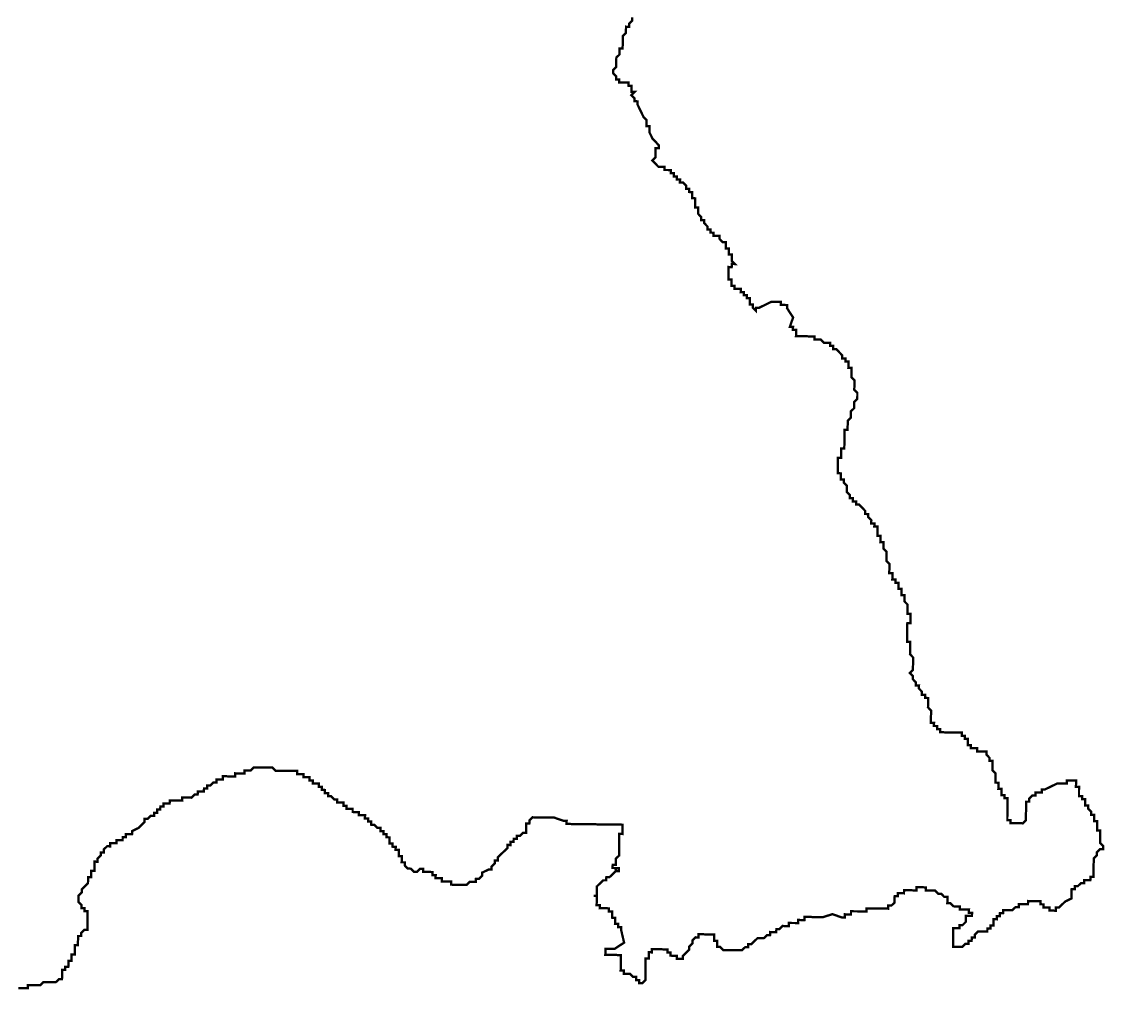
# Model space of a CAD drawing. Header units: metres. Extents: x 257673 to 289848, y 2129691 to 2228029.
# Drawn here: x 262715 to 264099, y 2179926 to 2181162 of the extents above; entities that cross this region are included whole.
import ezdxf

# ---------------------------------------------------------------- set-up
doc = ezdxf.new("R2010")
doc.units = ezdxf.units.M
doc.header["$MEASUREMENT"] = 0
doc.layers.add('HAZARDS LINE', color=1, linetype='Continuous')

msp = doc.modelspace()

# ---------------------------------------------------------------- linework, layer by layer
at = {"layer": 'HAZARDS LINE', "lineweight": 18}
msp.add_lwpolyline([(263495.6, 2181167.9, 2.97, 2.97, 0), (263495.6, 2181163.9, 2.97, 2.97, 0), (263491.6, 2181160, 2.97, 2.97, 0), (263491.5, 2181156, 2.97, 2.97, 0), (263487.6, 2181156.1, 2.97, 2.97, 0), (263487.5, 2181152.1, 2.97, 2.97, 0), (263487.5, 2181148.2, 2.97, 2.97, 0), (263483.4, 2181144.2, 2.97, 2.97, 0), (263483.4, 2181140.3, 2.97, 2.97, 0), (263483.3, 2181136.3, 2.97, 2.97, 0), (263483.3, 2181132.3, 2.97, 2.97, 0), (263483.2, 2181128.4, 2.97, 2.97, 0), (263479.3, 2181128.4, 2.97, 2.97, 0), (263479.2, 2181124.5, 2.97, 2.97, 0), (263479.2, 2181120.5, 2.97, 2.97, 0), (263475.2, 2181116.6, 2.97, 2.97, 0), (263475.1, 2181112.6, 2.97, 2.97, 0), (263475.1, 2181108.6, 2.97, 2.97, 0), (263475, 2181104.7, 2.97, 2.97, 0), (263471, 2181100.8, 2.97, 2.97, 0), (263471, 2181096.8, 2.97, 2.97, 0), (263474.9, 2181092.8, 2.97, 2.97, 0), (263474.8, 2181088.8, 2.97, 2.97, 0), (263478.8, 2181088.8, 2.97, 2.97, 0), (263478.7, 2181084.8, 2.97, 2.97, 0), (263482.7, 2181084.7, 2.97, 2.97, 0), (263486.7, 2181084.7, 2.97, 2.97, 0), (263490.6, 2181084.7, 2.97, 2.97, 0), (263490.6, 2181080.7, 2.97, 2.97, 0), (263494.6, 2181080.6, 2.97, 2.97, 0), (263494.5, 2181076.7, 2.97, 2.97, 0), (263494.5, 2181072.7, 2.97, 2.97, 0), (263498.4, 2181072.7, 2.97, 2.97, 0), (263494.4, 2181068.7, 2.97, 2.97, 0), (263498.3, 2181064.7, 2.97, 2.97, 0), (263498.3, 2181060.8, 2.97, 2.97, 0), (263502.2, 2181060.7, 2.97, 2.97, 0), (263502.2, 2181056.7, 2.97, 2.97, 0), (263506.1, 2181048.8, 2.97, 2.97, 0), (263509.9, 2181040.8, 2.97, 2.97, 0), (263513.9, 2181036.8, 2.97, 2.97, 0), (263513.8, 2181032.8, 2.97, 2.97, 0), (263513.8, 2181028.8, 2.97, 2.97, 0), (263517.7, 2181028.8, 2.97, 2.97, 0), (263517.7, 2181024.8, 2.97, 2.97, 0), (263517.6, 2181020.9, 2.97, 2.97, 0), (263521.5, 2181012.9, 2.97, 2.97, 0), (263525.4, 2181008.9, 2.97, 2.97, 0), (263529.3, 2181004.8, 2.97, 2.97, 0), (263529.3, 2181000.9, 2.97, 2.97, 0), (263525.3, 2181000.9, 2.97, 2.97, 0), (263525.3, 2180997, 2.97, 2.97, 0), (263525.2, 2180993, 2.97, 2.97, 0), (263525.2, 2180989, 2.97, 2.97, 0), (263521.2, 2180985.1, 2.97, 2.97, 0), (263525.1, 2180981.1, 2.97, 2.97, 0), (263529, 2180977.1, 2.97, 2.97, 0), (263533, 2180977, 2.97, 2.97, 0), (263536.9, 2180977, 2.97, 2.97, 0), (263536.9, 2180973, 2.97, 2.97, 0), (263540.8, 2180973, 2.97, 2.97, 0), (263544.8, 2180972.9, 2.97, 2.97, 0), (263544.8, 2180969, 2.97, 2.97, 0), (263548.7, 2180968.9, 2.97, 2.97, 0), (263548.7, 2180964.9, 2.97, 2.97, 0), (263552.6, 2180964.9, 2.97, 2.97, 0), (263552.6, 2180960.9, 2.97, 2.97, 0), (263556.6, 2180960.9, 2.97, 2.97, 0), (263556.5, 2180956.9, 2.97, 2.97, 0), (263560.5, 2180956.9, 2.97, 2.97, 0), (263564.4, 2180952.9, 2.97, 2.97, 0), (263564.3, 2180948.9, 2.97, 2.97, 0), (263568.3, 2180948.8, 2.97, 2.97, 0), (263568.3, 2180944.9, 2.97, 2.97, 0), (263572.2, 2180944.8, 2.97, 2.97, 0), (263572.2, 2180940.9, 2.97, 2.97, 0), (263572.1, 2180936.9, 2.97, 2.97, 0), (263576.1, 2180936.8, 2.97, 2.97, 0), (263576, 2180932.9, 2.97, 2.97, 0), (263576, 2180928.9, 2.97, 2.97, 0), (263575.9, 2180924.9, 2.97, 2.97, 0), (263579.9, 2180924.9, 2.97, 2.97, 0), (263579.9, 2180920.9, 2.97, 2.97, 0), (263579.8, 2180917, 2.97, 2.97, 0), (263583.7, 2180912.9, 2.97, 2.97, 0), (263583.7, 2180909, 2.97, 2.97, 0), (263587.6, 2180908.9, 2.97, 2.97, 0), (263587.6, 2180905, 2.97, 2.97, 0), (263591.5, 2180901, 2.97, 2.97, 0), (263591.5, 2180897, 2.97, 2.97, 0), (263595.4, 2180896.9, 2.97, 2.97, 0), (263595.4, 2180893, 2.97, 2.97, 0), (263599.3, 2180892.9, 2.97, 2.97, 0), (263599.3, 2180889, 2.97, 2.97, 0), (263603.3, 2180888.9, 2.97, 2.97, 0), (263607.2, 2180888.9, 2.97, 2.97, 0), (263607.2, 2180884.9, 2.97, 2.97, 0), (263611.1, 2180880.9, 2.97, 2.97, 0), (263615.1, 2180880.8, 2.97, 2.97, 0), (263615, 2180876.9, 2.97, 2.97, 0), (263615, 2180872.9, 2.97, 2.97, 0), (263618.9, 2180872.9, 2.97, 2.97, 0), (263618.9, 2180868.9, 2.97, 2.97, 0), (263618.8, 2180864.9, 2.97, 2.97, 0), (263622.8, 2180864.9, 2.97, 2.97, 0), (263622.7, 2180860.9, 2.97, 2.97, 0), (263622.7, 2180856.9, 2.97, 2.97, 0), (263626.6, 2180852.9, 2.97, 2.97, 0), (263622.7, 2180853, 2.97, 2.97, 0), (263622.6, 2180849, 2.97, 2.97, 0), (263618.6, 2180849.1, 2.97, 2.97, 0), (263618.6, 2180845.1, 2.97, 2.97, 0), (263618.5, 2180841.1, 2.97, 2.97, 0), (263618.5, 2180837.2, 2.97, 2.97, 0), (263618.4, 2180833.2, 2.97, 2.97, 0), (263622.4, 2180833.1, 2.97, 2.97, 0), (263622.4, 2180829.2, 2.97, 2.97, 0), (263622.3, 2180825.2, 2.97, 2.97, 0), (263626.3, 2180825.2, 2.97, 2.97, 0), (263626.2, 2180821.2, 2.97, 2.97, 0), (263630.2, 2180821.1, 2.97, 2.97, 0), (263634.2, 2180821.1, 2.97, 2.97, 0), (263634.1, 2180817.1, 2.97, 2.97, 0), (263638.1, 2180817.1, 2.97, 2.97, 0), (263638, 2180813.1, 2.97, 2.97, 0), (263642, 2180813.1, 2.97, 2.97, 0), (263641.9, 2180809.1, 2.97, 2.97, 0), (263645.9, 2180809.1, 2.97, 2.97, 0), (263645.9, 2180805.1, 2.97, 2.97, 0), (263645.8, 2180801.1, 2.97, 2.97, 0), (263649.8, 2180801.1, 2.97, 2.97, 0), (263649.7, 2180797.1, 2.97, 2.97, 0), (263653.6, 2180793.1, 2.97, 2.97, 0), (263653.7, 2180797.1, 2.97, 2.97, 0), (263657.7, 2180797, 2.97, 2.97, 0), (263673.6, 2180804.8, 2.97, 2.97, 0), (263677.6, 2180804.7, 2.97, 2.97, 0), (263681.5, 2180804.7, 2.97, 2.97, 0), (263685.5, 2180804.6, 2.97, 2.97, 0), (263685.5, 2180800.6, 2.97, 2.97, 0), (263689.4, 2180800.6, 2.97, 2.97, 0), (263693.4, 2180800.5, 2.97, 2.97, 0), (263693.3, 2180796.6, 2.97, 2.97, 0), (263701.1, 2180784.6, 2.97, 2.97, 0), (263697, 2180772.7, 2.97, 2.97, 0), (263701, 2180772.7, 2.97, 2.97, 0), (263700.9, 2180768.7, 2.97, 2.97, 0), (263704.9, 2180768.7, 2.97, 2.97, 0), (263704.9, 2180764.7, 2.97, 2.97, 0), (263704.8, 2180760.7, 2.97, 2.97, 0), (263708.8, 2180760.7, 2.97, 2.97, 0), (263712.7, 2180760.6, 2.97, 2.97, 0), (263716.7, 2180760.6, 2.97, 2.97, 0), (263720.7, 2180760.5, 2.97, 2.97, 0), (263724.6, 2180760.5, 2.97, 2.97, 0), (263728.6, 2180760.4, 2.97, 2.97, 0), (263728.6, 2180756.5, 2.97, 2.97, 0), (263732.5, 2180756.4, 2.97, 2.97, 0), (263736.5, 2180756.4, 2.97, 2.97, 0), (263740.4, 2180752.4, 2.97, 2.97, 0), (263744.4, 2180752.3, 2.97, 2.97, 0), (263748.3, 2180752.3, 2.97, 2.97, 0), (263748.3, 2180748.3, 2.97, 2.97, 0), (263752.2, 2180748.3, 2.97, 2.97, 0), (263752.2, 2180744.3, 2.97, 2.97, 0), (263756.2, 2180744.2, 2.97, 2.97, 0), (263760.1, 2180740.2, 2.97, 2.97, 0), (263764, 2180736.2, 2.97, 2.97, 0), (263763.9, 2180732.2, 2.97, 2.97, 0), (263767.9, 2180732.2, 2.97, 2.97, 0), (263767.9, 2180728.2, 2.97, 2.97, 0), (263771.8, 2180728.2, 2.97, 2.97, 0), (263771.8, 2180724.2, 2.97, 2.97, 0), (263771.7, 2180720.3, 2.97, 2.97, 0), (263775.7, 2180720.2, 2.97, 2.97, 0), (263775.7, 2180716.2, 2.97, 2.97, 0), (263775.6, 2180712.3, 2.97, 2.97, 0), (263775.6, 2180708.3, 2.97, 2.97, 0), (263779.5, 2180704.3, 2.97, 2.97, 0), (263779.4, 2180700.3, 2.97, 2.97, 0), (263779.4, 2180696.4, 2.97, 2.97, 0), (263779.3, 2180692.4, 2.97, 2.97, 0), (263783.2, 2180688.4, 2.97, 2.97, 0), (263783.2, 2180684.4, 2.97, 2.97, 0), (263783.1, 2180680.4, 2.97, 2.97, 0), (263779.1, 2180676.5, 2.97, 2.97, 0), (263779.1, 2180672.6, 2.97, 2.97, 0), (263779, 2180668.6, 2.97, 2.97, 0), (263775, 2180664.7, 2.97, 2.97, 0), (263775, 2180660.7, 2.97, 2.97, 0), (263774.9, 2180656.7, 2.97, 2.97, 0), (263770.9, 2180652.8, 2.97, 2.97, 0), (263770.9, 2180648.9, 2.97, 2.97, 0), (263770.8, 2180644.9, 2.97, 2.97, 0), (263770.8, 2180640.9, 2.97, 2.97, 0), (263766.8, 2180641, 2.97, 2.97, 0), (263766.7, 2180637, 2.97, 2.97, 0), (263766.7, 2180633, 2.97, 2.97, 0), (263766.7, 2180629.1, 2.97, 2.97, 0), (263766.6, 2180625.1, 2.97, 2.97, 0), (263766.6, 2180621.2, 2.97, 2.97, 0), (263766.5, 2180617.2, 2.97, 2.97, 0), (263762.5, 2180617.2, 2.97, 2.97, 0), (263762.5, 2180613.3, 2.97, 2.97, 0), (263762.4, 2180609.3, 2.97, 2.97, 0), (263762.4, 2180605.3, 2.97, 2.97, 0), (263758.4, 2180605.4, 2.97, 2.97, 0), (263758.4, 2180601.4, 2.97, 2.97, 0), (263758.3, 2180597.5, 2.97, 2.97, 0), (263758.3, 2180593.5, 2.97, 2.97, 0), (263758.2, 2180589.5, 2.97, 2.97, 0), (263758.2, 2180585.6, 2.97, 2.97, 0), (263762.2, 2180585.5, 2.97, 2.97, 0), (263762.1, 2180581.5, 2.97, 2.97, 0), (263762.1, 2180577.6, 2.97, 2.97, 0), (263766, 2180577.5, 2.97, 2.97, 0), (263766, 2180573.6, 2.97, 2.97, 0), (263769.9, 2180569.5, 2.97, 2.97, 0), (263769.8, 2180565.6, 2.97, 2.97, 0), (263769.8, 2180561.6, 2.97, 2.97, 0), (263773.7, 2180557.6, 2.97, 2.97, 0), (263773.7, 2180553.6, 2.97, 2.97, 0), (263777.6, 2180553.6, 2.97, 2.97, 0), (263777.6, 2180549.6, 2.97, 2.97, 0), (263781.5, 2180549.6, 2.97, 2.97, 0), (263781.5, 2180545.6, 2.97, 2.97, 0), (263785.5, 2180545.6, 2.97, 2.97, 0), (263789.4, 2180541.5, 2.97, 2.97, 0), (263793.3, 2180537.5, 2.97, 2.97, 0), (263793.2, 2180533.6, 2.97, 2.97, 0), (263797.2, 2180533.5, 2.97, 2.97, 0), (263797.2, 2180529.5, 2.97, 2.97, 0), (263801.1, 2180525.5, 2.97, 2.97, 0), (263801, 2180521.6, 2.97, 2.97, 0), (263805, 2180521.5, 2.97, 2.97, 0), (263804.9, 2180517.5, 2.97, 2.97, 0), (263808.9, 2180517.5, 2.97, 2.97, 0), (263808.9, 2180513.5, 2.97, 2.97, 0), (263808.8, 2180509.6, 2.97, 2.97, 0), (263808.8, 2180505.6, 2.97, 2.97, 0), (263812.7, 2180505.6, 2.97, 2.97, 0), (263812.7, 2180501.6, 2.97, 2.97, 0), (263812.6, 2180497.6, 2.97, 2.97, 0), (263816.6, 2180497.6, 2.97, 2.97, 0), (263816.6, 2180493.6, 2.97, 2.97, 0), (263816.5, 2180489.6, 2.97, 2.97, 0), (263820.4, 2180485.6, 2.97, 2.97, 0), (263820.4, 2180481.7, 2.97, 2.97, 0), (263820.3, 2180477.7, 2.97, 2.97, 0), (263820.3, 2180473.7, 2.97, 2.97, 0), (263824.2, 2180469.7, 2.97, 2.97, 0), (263824.1, 2180465.7, 2.97, 2.97, 0), (263824.1, 2180461.8, 2.97, 2.97, 0), (263824, 2180457.8, 2.97, 2.97, 0), (263828, 2180457.8, 2.97, 2.97, 0), (263828, 2180453.8, 2.97, 2.97, 0), (263827.9, 2180449.8, 2.97, 2.97, 0), (263831.9, 2180449.8, 2.97, 2.97, 0), (263831.8, 2180445.8, 2.97, 2.97, 0), (263835.8, 2180445.8, 2.97, 2.97, 0), (263835.7, 2180441.8, 2.97, 2.97, 0), (263835.7, 2180437.8, 2.97, 2.97, 0), (263839.7, 2180437.8, 2.97, 2.97, 0), (263839.6, 2180433.8, 2.97, 2.97, 0), (263839.6, 2180429.9, 2.97, 2.97, 0), (263843.5, 2180429.8, 2.97, 2.97, 0), (263843.5, 2180425.8, 2.97, 2.97, 0), (263843.4, 2180421.9, 2.97, 2.97, 0), (263847.4, 2180417.9, 2.97, 2.97, 0), (263847.3, 2180413.9, 2.97, 2.97, 0), (263847.3, 2180409.9, 2.97, 2.97, 0), (263847.2, 2180406, 2.97, 2.97, 0), (263851.2, 2180405.9, 2.97, 2.97, 0), (263851.1, 2180402, 2.97, 2.97, 0), (263851.1, 2180398, 2.97, 2.97, 0), (263851, 2180394, 2.97, 2.97, 0), (263847.1, 2180394.1, 2.97, 2.97, 0), (263847, 2180390.1, 2.97, 2.97, 0), (263847, 2180386.1, 2.97, 2.97, 0), (263846.9, 2180382.2, 2.97, 2.97, 0), (263846.9, 2180378.2, 2.97, 2.97, 0), (263846.8, 2180374.2, 2.97, 2.97, 0), (263846.8, 2180370.3, 2.97, 2.97, 0), (263850.7, 2180370.2, 2.97, 2.97, 0), (263850.7, 2180366.3, 2.97, 2.97, 0), (263850.6, 2180362.3, 2.97, 2.97, 0), (263850.6, 2180358.3, 2.97, 2.97, 0), (263850.5, 2180354.4, 2.97, 2.97, 0), (263854.5, 2180350.3, 2.97, 2.97, 0), (263854.4, 2180346.4, 2.97, 2.97, 0), (263854.4, 2180342.4, 2.97, 2.97, 0), (263854.3, 2180338.4, 2.97, 2.97, 0), (263854.3, 2180334.5, 2.97, 2.97, 0), (263850.3, 2180330.6, 2.97, 2.97, 0), (263854.2, 2180326.6, 2.97, 2.97, 0), (263854.1, 2180322.6, 2.97, 2.97, 0), (263858, 2180318.6, 2.97, 2.97, 0), (263858, 2180314.6, 2.97, 2.97, 0), (263862, 2180314.6, 2.97, 2.97, 0), (263861.9, 2180310.6, 2.97, 2.97, 0), (263865.8, 2180306.6, 2.97, 2.97, 0), (263865.8, 2180302.6, 2.97, 2.97, 0), (263869.7, 2180302.6, 2.97, 2.97, 0), (263869.7, 2180298.6, 2.97, 2.97, 0), (263873.7, 2180298.5, 2.97, 2.97, 0), (263873.6, 2180294.6, 2.97, 2.97, 0), (263873.6, 2180290.6, 2.97, 2.97, 0), (263873.5, 2180286.6, 2.97, 2.97, 0), (263877.4, 2180282.6, 2.97, 2.97, 0), (263877.4, 2180278.7, 2.97, 2.97, 0), (263877.3, 2180274.7, 2.97, 2.97, 0), (263877.3, 2180270.7, 2.97, 2.97, 0), (263877.2, 2180266.8, 2.97, 2.97, 0), (263881.2, 2180266.7, 2.97, 2.97, 0), (263881.1, 2180262.8, 2.97, 2.97, 0), (263885.1, 2180262.7, 2.97, 2.97, 0), (263885.1, 2180258.7, 2.97, 2.97, 0), (263889, 2180258.7, 2.97, 2.97, 0), (263889, 2180254.7, 2.97, 2.97, 0), (263892.9, 2180254.7, 2.97, 2.97, 0), (263896.9, 2180254.6, 2.97, 2.97, 0), (263900.9, 2180254.6, 2.97, 2.97, 0), (263904.8, 2180254.5, 2.97, 2.97, 0), (263908.8, 2180254.5, 2.97, 2.97, 0), (263912.8, 2180254.4, 2.97, 2.97, 0), (263916.7, 2180254.4, 2.97, 2.97, 0), (263916.7, 2180250.4, 2.97, 2.97, 0), (263920.7, 2180250.4, 2.97, 2.97, 0), (263920.6, 2180246.4, 2.97, 2.97, 0), (263924.6, 2180246.4, 2.97, 2.97, 0), (263924.5, 2180242.4, 2.97, 2.97, 0), (263924.5, 2180238.4, 2.97, 2.97, 0), (263928.4, 2180238.4, 2.97, 2.97, 0), (263928.4, 2180234.4, 2.97, 2.97, 0), (263932.4, 2180234.4, 2.97, 2.97, 0), (263936.3, 2180234.3, 2.97, 2.97, 0), (263936.3, 2180230.3, 2.97, 2.97, 0), (263940.2, 2180230.3, 2.97, 2.97, 0), (263944.2, 2180230.3, 2.97, 2.97, 0), (263948.2, 2180230.2, 2.97, 2.97, 0), (263948.1, 2180226.2, 2.97, 2.97, 0), (263952, 2180222.2, 2.97, 2.97, 0), (263952, 2180218.3, 2.97, 2.97, 0), (263956, 2180218.2, 2.97, 2.97, 0), (263955.9, 2180214.2, 2.97, 2.97, 0), (263955.9, 2180210.3, 2.97, 2.97, 0), (263955.8, 2180206.3, 2.97, 2.97, 0), (263959.7, 2180202.3, 2.97, 2.97, 0), (263959.7, 2180198.3, 2.97, 2.97, 0), (263959.6, 2180194.4, 2.97, 2.97, 0), (263959.6, 2180190.4, 2.97, 2.97, 0), (263963.5, 2180190.3, 2.97, 2.97, 0), (263963.5, 2180186.4, 2.97, 2.97, 0), (263963.4, 2180182.4, 2.97, 2.97, 0), (263967.4, 2180182.4, 2.97, 2.97, 0), (263967.4, 2180178.4, 2.97, 2.97, 0), (263967.3, 2180174.4, 2.97, 2.97, 0), (263971.3, 2180174.4, 2.97, 2.97, 0), (263971.2, 2180170.4, 2.97, 2.97, 0), (263975.2, 2180170.4, 2.97, 2.97, 0), (263975.2, 2180166.4, 2.97, 2.97, 0), (263975.1, 2180162.4, 2.97, 2.97, 0), (263975.1, 2180158.5, 2.97, 2.97, 0), (263975, 2180154.5, 2.97, 2.97, 0), (263975, 2180150.5, 2.97, 2.97, 0), (263974.9, 2180146.6, 2.97, 2.97, 0), (263974.9, 2180142.6, 2.97, 2.97, 0), (263978.8, 2180142.6, 2.97, 2.97, 0), (263978.8, 2180138.6, 2.97, 2.97, 0), (263982.7, 2180138.5, 2.97, 2.97, 0), (263986.7, 2180138.5, 2.97, 2.97, 0), (263990.7, 2180138.5, 2.97, 2.97, 0), (263994.6, 2180138.4, 2.97, 2.97, 0), (263998.7, 2180142.3, 2.97, 2.97, 0), (263998.7, 2180146.3, 2.97, 2.97, 0), (263998.7, 2180150.3, 2.97, 2.97, 0), (263998.8, 2180154.2, 2.97, 2.97, 0), (263998.8, 2180158.2, 2.97, 2.97, 0), (263998.9, 2180162.2, 2.97, 2.97, 0), (263998.9, 2180166.1, 2.97, 2.97, 0), (264002.9, 2180166.1, 2.97, 2.97, 0), (264003, 2180170, 2.97, 2.97, 0), (264007, 2180174, 2.97, 2.97, 0), (264010.9, 2180173.9, 2.97, 2.97, 0), (264011, 2180177.9, 2.97, 2.97, 0), (264015, 2180177.8, 2.97, 2.97, 0), (264018.9, 2180177.8, 2.97, 2.97, 0), (264019, 2180181.7, 2.97, 2.97, 0), (264022.9, 2180181.7, 2.97, 2.97, 0), (264038.9, 2180189.4, 2.97, 2.97, 0), (264046.8, 2180189.3, 2.97, 2.97, 0), (264050.8, 2180189.3, 2.97, 2.97, 0), (264050.8, 2180193.2, 2.97, 2.97, 0), (264054.8, 2180193.2, 2.97, 2.97, 0), (264058.8, 2180193.2, 2.97, 2.97, 0), (264062.7, 2180193.1, 2.97, 2.97, 0), (264062.7, 2180189.1, 2.97, 2.97, 0), (264062.6, 2180185.2, 2.97, 2.97, 0), (264066.6, 2180185.1, 2.97, 2.97, 0), (264066.5, 2180181.2, 2.97, 2.97, 0), (264066.5, 2180177.2, 2.97, 2.97, 0), (264066.5, 2180173.2, 2.97, 2.97, 0), (264070.4, 2180173.2, 2.97, 2.97, 0), (264070.4, 2180169.2, 2.97, 2.97, 0), (264074.3, 2180169.2, 2.97, 2.97, 0), (264074.3, 2180165.2, 2.97, 2.97, 0), (264074.2, 2180161.2, 2.97, 2.97, 0), (264078.2, 2180161.2, 2.97, 2.97, 0), (264078.2, 2180157.2, 2.97, 2.97, 0), (264082.1, 2180153.2, 2.97, 2.97, 0), (264082, 2180149.2, 2.97, 2.97, 0), (264086, 2180149.2, 2.97, 2.97, 0), (264085.9, 2180145.2, 2.97, 2.97, 0), (264085.9, 2180141.3, 2.97, 2.97, 0), (264089.9, 2180141.2, 2.97, 2.97, 0), (264089.8, 2180137.2, 2.97, 2.97, 0), (264089.8, 2180133.3, 2.97, 2.97, 0), (264089.7, 2180129.3, 2.97, 2.97, 0), (264093.7, 2180129.3, 2.97, 2.97, 0), (264093.6, 2180125.3, 2.97, 2.97, 0), (264093.6, 2180121.3, 2.97, 2.97, 0), (264093.5, 2180117.4, 2.97, 2.97, 0), (264093.5, 2180113.4, 2.97, 2.97, 0), (264097.4, 2180109.4, 2.97, 2.97, 0), (264097.4, 2180105.4, 2.97, 2.97, 0), (264093.4, 2180105.5, 2.97, 2.97, 0), (264089.4, 2180101.5, 2.97, 2.97, 0), (264089.3, 2180097.6, 2.97, 2.97, 0), (264085.3, 2180093.7, 2.97, 2.97, 0), (264085.3, 2180089.7, 2.97, 2.97, 0), (264085.2, 2180085.7, 2.97, 2.97, 0), (264085.2, 2180081.8, 2.97, 2.97, 0), (264085.1, 2180077.8, 2.97, 2.97, 0), (264085.1, 2180073.8, 2.97, 2.97, 0), (264085, 2180069.9, 2.97, 2.97, 0), (264081.1, 2180069.9, 2.97, 2.97, 0), (264081, 2180065.9, 2.97, 2.97, 0), (264077, 2180066, 2.97, 2.97, 0), (264073.1, 2180066, 2.97, 2.97, 0), (264073, 2180062.1, 2.97, 2.97, 0), (264069.1, 2180062.1, 2.97, 2.97, 0), (264065, 2180058.2, 2.97, 2.97, 0), (264061.1, 2180058.3, 2.97, 2.97, 0), (264061, 2180054.3, 2.97, 2.97, 0), (264057.1, 2180054.3, 2.97, 2.97, 0), (264057, 2180050.4, 2.97, 2.97, 0), (264057, 2180046.4, 2.97, 2.97, 0), (264056.9, 2180042.4, 2.97, 2.97, 0), (264048.9, 2180038.6, 2.97, 2.97, 0), (264044.9, 2180034.7, 2.97, 2.97, 0), (264040.9, 2180030.7, 2.97, 2.97, 0), (264036.9, 2180030.8, 2.97, 2.97, 0), (264036.9, 2180026.8, 2.97, 2.97, 0), (264032.9, 2180026.9, 2.97, 2.97, 0), (264029, 2180026.9, 2.97, 2.97, 0), (264029, 2180030.9, 2.97, 2.97, 0), (264025.1, 2180030.9, 2.97, 2.97, 0), (264021.1, 2180031, 2.97, 2.97, 0), (264021.1, 2180034.9, 2.97, 2.97, 0), (264017.2, 2180035, 2.97, 2.97, 0), (264017.2, 2180039, 2.97, 2.97, 0), (264013.3, 2180039, 2.97, 2.97, 0), (264009.3, 2180039.1, 2.97, 2.97, 0), (264005.3, 2180039.1, 2.97, 2.97, 0), (264001.4, 2180039.2, 2.97, 2.97, 0), (264001.3, 2180035.2, 2.97, 2.97, 0), (263997.3, 2180035.2, 2.97, 2.97, 0), (263993.4, 2180035.3, 2.97, 2.97, 0), (263989.4, 2180035.3, 2.97, 2.97, 0), (263989.4, 2180031.4, 2.97, 2.97, 0), (263985.4, 2180031.4, 2.97, 2.97, 0), (263981.4, 2180027.5, 2.97, 2.97, 0), (263977.4, 2180027.5, 2.97, 2.97, 0), (263973.5, 2180027.6, 2.97, 2.97, 0), (263969.5, 2180027.6, 2.97, 2.97, 0), (263969.4, 2180023.7, 2.97, 2.97, 0), (263965.5, 2180023.7, 2.97, 2.97, 0), (263965.4, 2180019.8, 2.97, 2.97, 0), (263961.5, 2180019.8, 2.97, 2.97, 0), (263961.4, 2180015.8, 2.97, 2.97, 0), (263957.4, 2180015.9, 2.97, 2.97, 0), (263957.4, 2180011.9, 2.97, 2.97, 0), (263957.3, 2180008, 2.97, 2.97, 0), (263953.4, 2180008, 2.97, 2.97, 0), (263953.3, 2180004, 2.97, 2.97, 0), (263949.4, 2180004.1, 2.97, 2.97, 0), (263949.3, 2180000.1, 2.97, 2.97, 0), (263937.4, 2180000.3, 2.97, 2.97, 0), (263933.4, 2179996.4, 2.97, 2.97, 0), (263933.4, 2179992.4, 2.97, 2.97, 0), (263929.4, 2179992.4, 2.97, 2.97, 0), (263929.3, 2179988.5, 2.97, 2.97, 0), (263925.4, 2179988.5, 2.97, 2.97, 0), (263925.3, 2179984.6, 2.97, 2.97, 0), (263921.4, 2179984.6, 2.97, 2.97, 0), (263917.4, 2179980.7, 2.97, 2.97, 0), (263905.5, 2179980.8, 2.97, 2.97, 0), (263905.5, 2179984.8, 2.97, 2.97, 0), (263905.6, 2179988.8, 2.97, 2.97, 0), (263905.6, 2179992.7, 2.97, 2.97, 0), (263905.7, 2179996.7, 2.97, 2.97, 0), (263905.7, 2180000.7, 2.97, 2.97, 0), (263905.8, 2180004.6, 2.97, 2.97, 0), (263909.7, 2180004.6, 2.97, 2.97, 0), (263913.7, 2180004.5, 2.97, 2.97, 0), (263913.7, 2180008.5, 2.97, 2.97, 0), (263917.7, 2180008.4, 2.97, 2.97, 0), (263921.7, 2180012.4, 2.97, 2.97, 0), (263921.8, 2180016.3, 2.97, 2.97, 0), (263921.8, 2180020.3, 2.97, 2.97, 0), (263925.8, 2180020.2, 2.97, 2.97, 0), (263929.7, 2180020.2, 2.97, 2.97, 0), (263929.8, 2180024.2, 2.97, 2.97, 0), (263925.8, 2180024.2, 2.97, 2.97, 0), (263925.9, 2180028.2, 2.97, 2.97, 0), (263921.9, 2180028.2, 2.97, 2.97, 0), (263917.9, 2180028.3, 2.97, 2.97, 0), (263914, 2180028.3, 2.97, 2.97, 0), (263914, 2180032.3, 2.97, 2.97, 0), (263910.1, 2180032.3, 2.97, 2.97, 0), (263906.1, 2180032.4, 2.97, 2.97, 0), (263902.2, 2180036.4, 2.97, 2.97, 0), (263898.2, 2180036.5, 2.97, 2.97, 0), (263898.3, 2180040.4, 2.97, 2.97, 0), (263898.3, 2180044.4, 2.97, 2.97, 0), (263894.3, 2180044.4, 2.97, 2.97, 0), (263890.4, 2180048.4, 2.97, 2.97, 0), (263886.5, 2180048.5, 2.97, 2.97, 0), (263882.5, 2180052.5, 2.97, 2.97, 0), (263878.6, 2180052.6, 2.97, 2.97, 0), (263870.6, 2180052.7, 2.97, 2.97, 0), (263870.7, 2180056.6, 2.97, 2.97, 0), (263866.7, 2180056.7, 2.97, 2.97, 0), (263862.8, 2180056.7, 2.97, 2.97, 0), (263858.8, 2180056.8, 2.97, 2.97, 0), (263858.7, 2180052.8, 2.97, 2.97, 0), (263854.8, 2180052.8, 2.97, 2.97, 0), (263850.8, 2180052.9, 2.97, 2.97, 0), (263846.9, 2180052.9, 2.97, 2.97, 0), (263842.9, 2180053, 2.97, 2.97, 0), (263842.8, 2180049, 2.97, 2.97, 0), (263838.9, 2180049.1, 2.97, 2.97, 0), (263834.9, 2180049.1, 2.97, 2.97, 0), (263834.9, 2180045.2, 2.97, 2.97, 0), (263830.9, 2180045.2, 2.97, 2.97, 0), (263830.8, 2180041.2, 2.97, 2.97, 0), (263830.8, 2180037.3, 2.97, 2.97, 0), (263826.8, 2180033.4, 2.97, 2.97, 0), (263822.8, 2180033.4, 2.97, 2.97, 0), (263822.8, 2180029.4, 2.97, 2.97, 0), (263818.8, 2180029.5, 2.97, 2.97, 0), (263814.8, 2180029.5, 2.97, 2.97, 0), (263810.9, 2180029.6, 2.97, 2.97, 0), (263806.9, 2180029.6, 2.97, 2.97, 0), (263802.9, 2180029.7, 2.97, 2.97, 0), (263799, 2180029.7, 2.97, 2.97, 0), (263795, 2180029.8, 2.97, 2.97, 0), (263795, 2180025.8, 2.97, 2.97, 0), (263791, 2180025.9, 2.97, 2.97, 0), (263787, 2180025.9, 2.97, 2.97, 0), (263783.1, 2180026, 2.97, 2.97, 0), (263779.1, 2180026, 2.97, 2.97, 0), (263775.1, 2180026.1, 2.97, 2.97, 0), (263775.1, 2180022.1, 2.97, 2.97, 0), (263771.1, 2180022.1, 2.97, 2.97, 0), (263767.2, 2180022.2, 2.97, 2.97, 0), (263767.1, 2180018.2, 2.97, 2.97, 0), (263763.1, 2180018.3, 2.97, 2.97, 0), (263751.3, 2180022.4, 2.97, 2.97, 0), (263739.4, 2180018.6, 2.97, 2.97, 0), (263735.4, 2180018.6, 2.97, 2.97, 0), (263731.4, 2180018.7, 2.97, 2.97, 0), (263727.5, 2180018.7, 2.97, 2.97, 0), (263723.5, 2180018.8, 2.97, 2.97, 0), (263719.5, 2180018.8, 2.97, 2.97, 0), (263715.6, 2180018.9, 2.97, 2.97, 0), (263715.5, 2180014.9, 2.97, 2.97, 0), (263711.5, 2180014.9, 2.97, 2.97, 0), (263707.6, 2180015, 2.97, 2.97, 0), (263707.5, 2180011, 2.97, 2.97, 0), (263703.6, 2180011.1, 2.97, 2.97, 0), (263699.6, 2180011.1, 2.97, 2.97, 0), (263695.6, 2180011.2, 2.97, 2.97, 0), (263695.6, 2180007.2, 2.97, 2.97, 0), (263691.6, 2180007.2, 2.97, 2.97, 0), (263687.7, 2180007.3, 2.97, 2.97, 0), (263683.6, 2180003.4, 2.97, 2.97, 0), (263679.7, 2180003.4, 2.97, 2.97, 0), (263679.6, 2179999.5, 2.97, 2.97, 0), (263675.7, 2179999.5, 2.97, 2.97, 0), (263671.7, 2179999.6, 2.97, 2.97, 0), (263671.6, 2179995.6, 2.97, 2.97, 0), (263667.7, 2179995.6, 2.97, 2.97, 0), (263663.7, 2179991.7, 2.97, 2.97, 0), (263659.7, 2179991.8, 2.97, 2.97, 0), (263655.7, 2179991.8, 2.97, 2.97, 0), (263651.7, 2179987.9, 2.97, 2.97, 0), (263647.7, 2179984, 2.97, 2.97, 0), (263643.7, 2179984, 2.97, 2.97, 0), (263643.7, 2179980.1, 2.97, 2.97, 0), (263639.7, 2179980.1, 2.97, 2.97, 0), (263635.7, 2179976.2, 2.97, 2.97, 0), (263631.8, 2179976.2, 2.97, 2.97, 0), (263627.8, 2179976.3, 2.97, 2.97, 0), (263623.8, 2179976.3, 2.97, 2.97, 0), (263619.9, 2179976.4, 2.97, 2.97, 0), (263615.9, 2179976.4, 2.97, 2.97, 0), (263611.9, 2179976.5, 2.97, 2.97, 0), (263608, 2179980.5, 2.97, 2.97, 0), (263604, 2179980.6, 2.97, 2.97, 0), (263604.1, 2179984.5, 2.97, 2.97, 0), (263604.1, 2179988.5, 2.97, 2.97, 0), (263600.2, 2179988.5, 2.97, 2.97, 0), (263600.2, 2179992.5, 2.97, 2.97, 0), (263600.3, 2179996.5, 2.97, 2.97, 0), (263596.3, 2179996.5, 2.97, 2.97, 0), (263592.3, 2179996.6, 2.97, 2.97, 0), (263588.4, 2179996.6, 2.97, 2.97, 0), (263584.4, 2179996.7, 2.97, 2.97, 0), (263580.4, 2179996.7, 2.97, 2.97, 0), (263580.4, 2179992.7, 2.97, 2.97, 0), (263576.4, 2179992.8, 2.97, 2.97, 0), (263572.4, 2179988.9, 2.97, 2.97, 0), (263572.4, 2179984.9, 2.97, 2.97, 0), (263568.4, 2179981, 2.97, 2.97, 0), (263568.3, 2179977, 2.97, 2.97, 0), (263564.3, 2179973.1, 2.97, 2.97, 0), (263560.3, 2179969.2, 2.97, 2.97, 0), (263560.2, 2179965.2, 2.97, 2.97, 0), (263556.3, 2179965.3, 2.97, 2.97, 0), (263552.3, 2179965.3, 2.97, 2.97, 0), (263552.3, 2179969.3, 2.97, 2.97, 0), (263548.4, 2179969.3, 2.97, 2.97, 0), (263544.4, 2179969.4, 2.97, 2.97, 0), (263544.5, 2179973.3, 2.97, 2.97, 0), (263540.5, 2179973.4, 2.97, 2.97, 0), (263540.5, 2179977.4, 2.97, 2.97, 0), (263536.6, 2179977.4, 2.97, 2.97, 0), (263532.6, 2179977.5, 2.97, 2.97, 0), (263528.7, 2179977.5, 2.97, 2.97, 0), (263524.7, 2179977.6, 2.97, 2.97, 0), (263520.7, 2179977.6, 2.97, 2.97, 0), (263520.7, 2179973.6, 2.97, 2.97, 0), (263516.7, 2179973.7, 2.97, 2.97, 0), (263516.7, 2179969.7, 2.97, 2.97, 0), (263516.6, 2179965.8, 2.97, 2.97, 0), (263512.6, 2179965.8, 2.97, 2.97, 0), (263512.6, 2179961.8, 2.97, 2.97, 0), (263512.5, 2179957.9, 2.97, 2.97, 0), (263512.5, 2179953.9, 2.97, 2.97, 0), (263512.5, 2179949.9, 2.97, 2.97, 0), (263512.4, 2179946, 2.97, 2.97, 0), (263512.4, 2179942, 2.97, 2.97, 0), (263512.3, 2179938, 2.97, 2.97, 0), (263508.3, 2179934.1, 2.97, 2.97, 0), (263504.3, 2179934.2, 2.97, 2.97, 0), (263504.4, 2179938.1, 2.97, 2.97, 0), (263500.4, 2179938.2, 2.97, 2.97, 0), (263500.5, 2179942.2, 2.97, 2.97, 0), (263496.5, 2179942.2, 2.97, 2.97, 0), (263492.6, 2179946.2, 2.97, 2.97, 0), (263484.6, 2179946.3, 2.97, 2.97, 0), (263484.7, 2179950.3, 2.97, 2.97, 0), (263480.7, 2179950.3, 2.97, 2.97, 0), (263480.8, 2179954.3, 2.97, 2.97, 0), (263480.8, 2179958.3, 2.97, 2.97, 0), (263480.9, 2179962.2, 2.97, 2.97, 0), (263480.9, 2179966.2, 2.97, 2.97, 0), (263481, 2179970.2, 2.97, 2.97, 0), (263477, 2179970.2, 2.97, 2.97, 0), (263473, 2179970.3, 2.97, 2.97, 0), (263469.1, 2179970.3, 2.97, 2.97, 0), (263465.1, 2179970.4, 2.97, 2.97, 0), (263461.1, 2179970.4, 2.97, 2.97, 0), (263461.2, 2179974.4, 2.97, 2.97, 0), (263461.2, 2179978.3, 2.97, 2.97, 0), (263465.2, 2179978.3, 2.97, 2.97, 0), (263469.2, 2179978.2, 2.97, 2.97, 0), (263473.1, 2179978.2, 2.97, 2.97, 0), (263485.1, 2179986, 2.97, 2.97, 0), (263481.4, 2180001.9, 2.97, 2.97, 0), (263481.4, 2180005.9, 2.97, 2.97, 0), (263477.4, 2180005.9, 2.97, 2.97, 0), (263477.5, 2180009.9, 2.97, 2.97, 0), (263473.5, 2180009.9, 2.97, 2.97, 0), (263473.6, 2180013.9, 2.97, 2.97, 0), (263473.6, 2180017.8, 2.97, 2.97, 0), (263469.7, 2180017.9, 2.97, 2.97, 0), (263469.7, 2180021.9, 2.97, 2.97, 0), (263469.8, 2180025.8, 2.97, 2.97, 0), (263465.8, 2180025.9, 2.97, 2.97, 0), (263465.8, 2180029.8, 2.97, 2.97, 0), (263461.9, 2180029.9, 2.97, 2.97, 0), (263457.9, 2180029.9, 2.97, 2.97, 0), (263453.9, 2180030, 2.97, 2.97, 0), (263454, 2180034, 2.97, 2.97, 0), (263450, 2180034, 2.97, 2.97, 0), (263450.1, 2180038, 2.97, 2.97, 0), (263450.1, 2180041.9, 2.97, 2.97, 0), (263450.2, 2180045.9, 2.97, 2.97, 0), (263446.2, 2180045.9, 2.97, 2.97, 0), (263450.2, 2180045.9, 2.97, 2.97, 0), (263450.2, 2180049.9, 2.97, 2.97, 0), (263450.3, 2180053.8, 2.97, 2.97, 0), (263450.3, 2180057.8, 2.97, 2.97, 0), (263454.3, 2180061.7, 2.97, 2.97, 0), (263458.3, 2180065.6, 2.97, 2.97, 0), (263462.3, 2180065.6, 2.97, 2.97, 0), (263462.4, 2180069.6, 2.97, 2.97, 0), (263466.3, 2180069.5, 2.97, 2.97, 0), (263470.3, 2180073.4, 2.97, 2.97, 0), (263474.4, 2180077.3, 2.97, 2.97, 0), (263478.3, 2180077.3, 2.97, 2.97, 0), (263478.4, 2180081.3, 2.97, 2.97, 0), (263474.4, 2180081.3, 2.97, 2.97, 0), (263474.4, 2180077.3, 2.97, 2.97, 0), (263474.4, 2180081.3, 2.97, 2.97, 0), (263470.4, 2180081.4, 2.97, 2.97, 0), (263470.5, 2180085.3, 2.97, 2.97, 0), (263474.4, 2180085.3, 2.97, 2.97, 0), (263474.5, 2180089.2, 2.97, 2.97, 0), (263474.5, 2180093.2, 2.97, 2.97, 0), (263478.6, 2180097.1, 2.97, 2.97, 0), (263478.6, 2180101.1, 2.97, 2.97, 0), (263478.7, 2180105.1, 2.97, 2.97, 0), (263478.7, 2180109, 2.97, 2.97, 0), (263478.8, 2180113, 2.97, 2.97, 0), (263478.8, 2180116.9, 2.97, 2.97, 0), (263478.9, 2180120.9, 2.97, 2.97, 0), (263478.9, 2180124.9, 2.97, 2.97, 0), (263482.9, 2180124.8, 2.97, 2.97, 0), (263482.9, 2180128.8, 2.97, 2.97, 0), (263483, 2180132.8, 2.97, 2.97, 0), (263483, 2180136.7, 2.97, 2.97, 0), (263479, 2180136.8, 2.97, 2.97, 0), (263475.1, 2180136.8, 2.97, 2.97, 0), (263471.1, 2180136.9, 2.97, 2.97, 0), (263467.1, 2180136.9, 2.97, 2.97, 0), (263463.2, 2180137, 2.97, 2.97, 0), (263459.2, 2180137, 2.97, 2.97, 0), (263455.3, 2180137.1, 2.97, 2.97, 0), (263451.3, 2180137.1, 2.97, 2.97, 0), (263447.3, 2180137.2, 2.97, 2.97, 0), (263443.4, 2180137.2, 2.97, 2.97, 0), (263439.4, 2180137.3, 2.97, 2.97, 0), (263435.4, 2180137.3, 2.97, 2.97, 0), (263431.5, 2180137.4, 2.97, 2.97, 0), (263427.5, 2180137.4, 2.97, 2.97, 0), (263423.5, 2180137.5, 2.97, 2.97, 0), (263419.6, 2180137.5, 2.97, 2.97, 0), (263415.6, 2180137.6, 2.97, 2.97, 0), (263411.6, 2180137.6, 2.97, 2.97, 0), (263411.7, 2180141.6, 2.97, 2.97, 0), (263407.7, 2180141.6, 2.97, 2.97, 0), (263395.9, 2180145.7, 2.97, 2.97, 0), (263391.9, 2180145.8, 2.97, 2.97, 0), (263387.9, 2180145.8, 2.97, 2.97, 0), (263384, 2180145.9, 2.97, 2.97, 0), (263380, 2180145.9, 2.97, 2.97, 0), (263376, 2180146, 2.97, 2.97, 0), (263372.1, 2180146, 2.97, 2.97, 0), (263368.1, 2180146.1, 2.97, 2.97, 0), (263364.1, 2180142.2, 2.97, 2.97, 0), (263364, 2180138.2, 2.97, 2.97, 0), (263360.1, 2180138.2, 2.97, 2.97, 0), (263360, 2180134.3, 2.97, 2.97, 0), (263360, 2180130.3, 2.97, 2.97, 0), (263359.9, 2180126.3, 2.97, 2.97, 0), (263356, 2180126.4, 2.97, 2.97, 0), (263352, 2180122.5, 2.97, 2.97, 0), (263348, 2180122.5, 2.97, 2.97, 0), (263347.9, 2180118.6, 2.97, 2.97, 0), (263344, 2180118.6, 2.97, 2.97, 0), (263343.9, 2180114.6, 2.97, 2.97, 0), (263340, 2180114.7, 2.97, 2.97, 0), (263339.9, 2180110.7, 2.97, 2.97, 0), (263336, 2180110.8, 2.97, 2.97, 0), (263335.9, 2180106.8, 2.97, 2.97, 0), (263331.9, 2180102.9, 2.97, 2.97, 0), (263327.9, 2180099, 2.97, 2.97, 0), (263323.9, 2180095, 2.97, 2.97, 0), (263323.8, 2180091.1, 2.97, 2.97, 0), (263319.8, 2180091.1, 2.97, 2.97, 0), (263319.8, 2180087.2, 2.97, 2.97, 0), (263315.8, 2180083.2, 2.97, 2.97, 0), (263315.7, 2180079.3, 2.97, 2.97, 0), (263311.8, 2180079.3, 2.97, 2.97, 0), (263303.8, 2180075.5, 2.97, 2.97, 0), (263303.7, 2180071.5, 2.97, 2.97, 0), (263299.7, 2180067.6, 2.97, 2.97, 0), (263295.8, 2180067.6, 2.97, 2.97, 0), (263295.7, 2180063.7, 2.97, 2.97, 0), (263291.8, 2180063.7, 2.97, 2.97, 0), (263287.8, 2180063.8, 2.97, 2.97, 0), (263283.8, 2180059.8, 2.97, 2.97, 0), (263279.8, 2180059.9, 2.97, 2.97, 0), (263275.8, 2180059.9, 2.97, 2.97, 0), (263271.9, 2180060, 2.97, 2.97, 0), (263267.9, 2180060, 2.97, 2.97, 0), (263263.9, 2180060.1, 2.97, 2.97, 0), (263264, 2180064, 2.97, 2.97, 0), (263260, 2180064.1, 2.97, 2.97, 0), (263256.1, 2180064.1, 2.97, 2.97, 0), (263252.1, 2180064.2, 2.97, 2.97, 0), (263252.1, 2180068.2, 2.97, 2.97, 0), (263248.2, 2180068.2, 2.97, 2.97, 0), (263244.2, 2180068.3, 2.97, 2.97, 0), (263244.3, 2180072.2, 2.97, 2.97, 0), (263240.3, 2180072.3, 2.97, 2.97, 0), (263240.3, 2180076.2, 2.97, 2.97, 0), (263236.4, 2180076.3, 2.97, 2.97, 0), (263232.4, 2180076.3, 2.97, 2.97, 0), (263228.5, 2180076.4, 2.97, 2.97, 0), (263228.5, 2180080.3, 2.97, 2.97, 0), (263224.5, 2180080.4, 2.97, 2.97, 0), (263220.5, 2180076.5, 2.97, 2.97, 0), (263216.6, 2180076.5, 2.97, 2.97, 0), (263212.6, 2180080.5, 2.97, 2.97, 0), (263208.7, 2180080.6, 2.97, 2.97, 0), (263204.8, 2180084.6, 2.97, 2.97, 0), (263204.8, 2180088.6, 2.97, 2.97, 0), (263200.8, 2180088.6, 2.97, 2.97, 0), (263200.9, 2180092.6, 2.97, 2.97, 0), (263200.9, 2180096.6, 2.97, 2.97, 0), (263197, 2180096.6, 2.97, 2.97, 0), (263197, 2180100.6, 2.97, 2.97, 0), (263197.1, 2180104.5, 2.97, 2.97, 0), (263193.1, 2180104.6, 2.97, 2.97, 0), (263193.2, 2180108.5, 2.97, 2.97, 0), (263189.2, 2180108.6, 2.97, 2.97, 0), (263189.2, 2180112.6, 2.97, 2.97, 0), (263185.3, 2180112.6, 2.97, 2.97, 0), (263185.3, 2180116.6, 2.97, 2.97, 0), (263185.4, 2180120.5, 2.97, 2.97, 0), (263181.4, 2180120.6, 2.97, 2.97, 0), (263181.4, 2180124.6, 2.97, 2.97, 0), (263177.5, 2180124.6, 2.97, 2.97, 0), (263177.5, 2180128.6, 2.97, 2.97, 0), (263173.6, 2180128.6, 2.97, 2.97, 0), (263173.6, 2180132.6, 2.97, 2.97, 0), (263169.6, 2180132.6, 2.97, 2.97, 0), (263165.7, 2180136.6, 2.97, 2.97, 0), (263161.8, 2180136.7, 2.97, 2.97, 0), (263161.8, 2180140.7, 2.97, 2.97, 0), (263157.9, 2180140.7, 2.97, 2.97, 0), (263157.9, 2180144.7, 2.97, 2.97, 0), (263153.9, 2180144.7, 2.97, 2.97, 0), (263154, 2180148.7, 2.97, 2.97, 0), (263150, 2180148.7, 2.97, 2.97, 0), (263146.1, 2180148.8, 2.97, 2.97, 0), (263146.1, 2180152.8, 2.97, 2.97, 0), (263142.1, 2180152.8, 2.97, 2.97, 0), (263138.2, 2180152.9, 2.97, 2.97, 0), (263138.2, 2180156.8, 2.97, 2.97, 0), (263134.3, 2180156.9, 2.97, 2.97, 0), (263130.3, 2180156.9, 2.97, 2.97, 0), (263130.3, 2180160.9, 2.97, 2.97, 0), (263126.4, 2180160.9, 2.97, 2.97, 0), (263126.4, 2180164.9, 2.97, 2.97, 0), (263122.5, 2180164.9, 2.97, 2.97, 0), (263118.5, 2180165, 2.97, 2.97, 0), (263118.5, 2180169, 2.97, 2.97, 0), (263114.6, 2180169, 2.97, 2.97, 0), (263110.7, 2180173, 2.97, 2.97, 0), (263106.7, 2180173.1, 2.97, 2.97, 0), (263106.7, 2180177, 2.97, 2.97, 0), (263102.8, 2180177.1, 2.97, 2.97, 0), (263102.8, 2180181, 2.97, 2.97, 0), (263098.9, 2180181.1, 2.97, 2.97, 0), (263098.9, 2180185.1, 2.97, 2.97, 0), (263094.9, 2180185.1, 2.97, 2.97, 0), (263095, 2180189.1, 2.97, 2.97, 0), (263091, 2180189.1, 2.97, 2.97, 0), (263087.1, 2180189.2, 2.97, 2.97, 0), (263087.1, 2180193.1, 2.97, 2.97, 0), (263083.1, 2180193.2, 2.97, 2.97, 0), (263083.2, 2180197.2, 2.97, 2.97, 0), (263079.2, 2180197.2, 2.97, 2.97, 0), (263075.3, 2180197.3, 2.97, 2.97, 0), (263075.3, 2180201.2, 2.97, 2.97, 0), (263071.3, 2180201.3, 2.97, 2.97, 0), (263067.4, 2180201.3, 2.97, 2.97, 0), (263067.4, 2180205.3, 2.97, 2.97, 0), (263063.5, 2180205.3, 2.97, 2.97, 0), (263059.5, 2180205.4, 2.97, 2.97, 0), (263055.5, 2180205.4, 2.97, 2.97, 0), (263051.6, 2180205.5, 2.97, 2.97, 0), (263047.6, 2180205.5, 2.97, 2.97, 0), (263043.6, 2180205.6, 2.97, 2.97, 0), (263039.7, 2180205.6, 2.97, 2.97, 0), (263035.7, 2180209.6, 2.97, 2.97, 0), (263031.8, 2180209.7, 2.97, 2.97, 0), (263027.8, 2180209.7, 2.97, 2.97, 0), (263023.9, 2180209.8, 2.97, 2.97, 0), (263019.9, 2180209.8, 2.97, 2.97, 0), (263015.9, 2180209.9, 2.97, 2.97, 0), (263012, 2180209.9, 2.97, 2.97, 0), (263007.9, 2180206, 2.97, 2.97, 0), (263004, 2180206.1, 2.97, 2.97, 0), (263000, 2180206.1, 2.97, 2.97, 0), (263000, 2180202.1, 2.97, 2.97, 0), (262996, 2180202.2, 2.97, 2.97, 0), (262992, 2180202.2, 2.97, 2.97, 0), (262988.1, 2180202.3, 2.97, 2.97, 0), (262988, 2180198.3, 2.97, 2.97, 0), (262984.1, 2180198.4, 2.97, 2.97, 0), (262980.1, 2180198.4, 2.97, 2.97, 0), (262976.1, 2180198.5, 2.97, 2.97, 0), (262972.2, 2180198.5, 2.97, 2.97, 0), (262972.1, 2180194.5, 2.97, 2.97, 0), (262968.1, 2180194.6, 2.97, 2.97, 0), (262964.2, 2180194.6, 2.97, 2.97, 0), (262964.1, 2180190.7, 2.97, 2.97, 0), (262960.2, 2180190.7, 2.97, 2.97, 0), (262956.2, 2180186.8, 2.97, 2.97, 0), (262952.2, 2180186.9, 2.97, 2.97, 0), (262952.1, 2180182.9, 2.97, 2.97, 0), (262948.2, 2180182.9, 2.97, 2.97, 0), (262948.1, 2180179, 2.97, 2.97, 0), (262944.2, 2180179, 2.97, 2.97, 0), (262940.2, 2180179.1, 2.97, 2.97, 0), (262940.1, 2180175.1, 2.97, 2.97, 0), (262936.2, 2180175.2, 2.97, 2.97, 0), (262932.2, 2180171.2, 2.97, 2.97, 0), (262928.2, 2180171.3, 2.97, 2.97, 0), (262924.2, 2180171.3, 2.97, 2.97, 0), (262920.3, 2180171.4, 2.97, 2.97, 0), (262920.2, 2180167.4, 2.97, 2.97, 0), (262916.3, 2180167.5, 2.97, 2.97, 0), (262912.3, 2180167.5, 2.97, 2.97, 0), (262908.3, 2180167.6, 2.97, 2.97, 0), (262904.4, 2180167.6, 2.97, 2.97, 0), (262904.3, 2180163.6, 2.97, 2.97, 0), (262900.3, 2180163.7, 2.97, 2.97, 0), (262896.4, 2180163.7, 2.97, 2.97, 0), (262896.3, 2180159.8, 2.97, 2.97, 0), (262892.4, 2180159.8, 2.97, 2.97, 0), (262892.3, 2180155.9, 2.97, 2.97, 0), (262888.4, 2180155.9, 2.97, 2.97, 0), (262888.3, 2180151.9, 2.97, 2.97, 0), (262884.3, 2180152, 2.97, 2.97, 0), (262884.3, 2180148, 2.97, 2.97, 0), (262880.3, 2180148.1, 2.97, 2.97, 0), (262876.3, 2180144.2, 2.97, 2.97, 0), (262872.3, 2180144.2, 2.97, 2.97, 0), (262872.3, 2180140.2, 2.97, 2.97, 0), (262868.3, 2180136.3, 2.97, 2.97, 0), (262864.3, 2180132.4, 2.97, 2.97, 0), (262856.3, 2180128.5, 2.97, 2.97, 0), (262856.2, 2180124.6, 2.97, 2.97, 0), (262852.3, 2180124.6, 2.97, 2.97, 0), (262848.3, 2180124.7, 2.97, 2.97, 0), (262848.3, 2180120.7, 2.97, 2.97, 0), (262844.3, 2180120.7, 2.97, 2.97, 0), (262844.2, 2180116.8, 2.97, 2.97, 0), (262840.3, 2180116.8, 2.97, 2.97, 0), (262836.3, 2180116.9, 2.97, 2.97, 0), (262836.3, 2180112.9, 2.97, 2.97, 0), (262832.3, 2180113, 2.97, 2.97, 0), (262828.3, 2180113, 2.97, 2.97, 0), (262828.3, 2180109, 2.97, 2.97, 0), (262824.3, 2180109.1, 2.97, 2.97, 0), (262820.3, 2180105.2, 2.97, 2.97, 0), (262820.3, 2180101.2, 2.97, 2.97, 0), (262816.3, 2180101.3, 2.97, 2.97, 0), (262816.2, 2180097.3, 2.97, 2.97, 0), (262812.2, 2180093.4, 2.97, 2.97, 0), (262812.2, 2180089.4, 2.97, 2.97, 0), (262808.2, 2180089.5, 2.97, 2.97, 0), (262808.2, 2180085.5, 2.97, 2.97, 0), (262808.1, 2180081.5, 2.97, 2.97, 0), (262808.1, 2180077.6, 2.97, 2.97, 0), (262804.1, 2180077.6, 2.97, 2.97, 0), (262804.1, 2180073.6, 2.97, 2.97, 0), (262804, 2180069.7, 2.97, 2.97, 0), (262800, 2180069.7, 2.97, 2.97, 0), (262800, 2180065.8, 2.97, 2.97, 0), (262799.9, 2180061.8, 2.97, 2.97, 0), (262795.9, 2180057.9, 2.97, 2.97, 0), (262791.9, 2180054, 2.97, 2.97, 0), (262791.9, 2180050, 2.97, 2.97, 0), (262787.9, 2180046.1, 2.97, 2.97, 0), (262787.8, 2180042.1, 2.97, 2.97, 0), (262787.8, 2180038.1, 2.97, 2.97, 0), (262791.7, 2180034.1, 2.97, 2.97, 0), (262791.6, 2180030.2, 2.97, 2.97, 0), (262795.6, 2180030.1, 2.97, 2.97, 0), (262795.5, 2180026.1, 2.97, 2.97, 0), (262799.5, 2180026.1, 2.97, 2.97, 0), (262799.5, 2180022.1, 2.97, 2.97, 0), (262799.4, 2180018.2, 2.97, 2.97, 0), (262799.4, 2180014.2, 2.97, 2.97, 0), (262799.3, 2180010.2, 2.97, 2.97, 0), (262799.3, 2180006.3, 2.97, 2.97, 0), (262799.2, 2180002.3, 2.97, 2.97, 0), (262795.3, 2180002.3, 2.97, 2.97, 0), (262791.2, 2179998.4, 2.97, 2.97, 0), (262791.2, 2179994.5, 2.97, 2.97, 0), (262787.2, 2179994.5, 2.97, 2.97, 0), (262787.2, 2179990.5, 2.97, 2.97, 0), (262787.1, 2179986.6, 2.97, 2.97, 0), (262787.1, 2179982.6, 2.97, 2.97, 0), (262783.1, 2179982.7, 2.97, 2.97, 0), (262783.1, 2179978.7, 2.97, 2.97, 0), (262783, 2179974.7, 2.97, 2.97, 0), (262783, 2179970.8, 2.97, 2.97, 0), (262779, 2179970.8, 2.97, 2.97, 0), (262779, 2179966.8, 2.97, 2.97, 0), (262778.9, 2179962.9, 2.97, 2.97, 0), (262774.9, 2179962.9, 2.97, 2.97, 0), (262774.9, 2179959, 2.97, 2.97, 0), (262774.8, 2179955, 2.97, 2.97, 0), (262770.9, 2179955, 2.97, 2.97, 0), (262770.8, 2179951.1, 2.97, 2.97, 0), (262766.9, 2179951.1, 2.97, 2.97, 0), (262766.8, 2179947.2, 2.97, 2.97, 0), (262766.8, 2179943.2, 2.97, 2.97, 0), (262766.7, 2179939.2, 2.97, 2.97, 0), (262762.8, 2179939.3, 2.97, 2.97, 0), (262758.7, 2179935.4, 2.97, 2.97, 0), (262754.8, 2179935.4, 2.97, 2.97, 0), (262750.8, 2179935.5, 2.97, 2.97, 0), (262746.8, 2179935.5, 2.97, 2.97, 0), (262742.9, 2179935.6, 2.97, 2.97, 0), (262738.9, 2179931.6, 2.97, 2.97, 0), (262734.9, 2179931.7, 2.97, 2.97, 0), (262730.9, 2179931.7, 2.97, 2.97, 0), (262727, 2179931.8, 2.97, 2.97, 0), (262723, 2179931.8, 2.97, 2.97, 0), (262723, 2179927.9, 2.97, 2.97, 0), (262719, 2179927.9, 2.97, 2.97, 0), (262715, 2179928, 2.97, 2.97, 0), (262711.1, 2179928, 2.97, 2.97, 0)], format="xyseb", dxfattribs=at)

doc.saveas('drawing.dxf')
